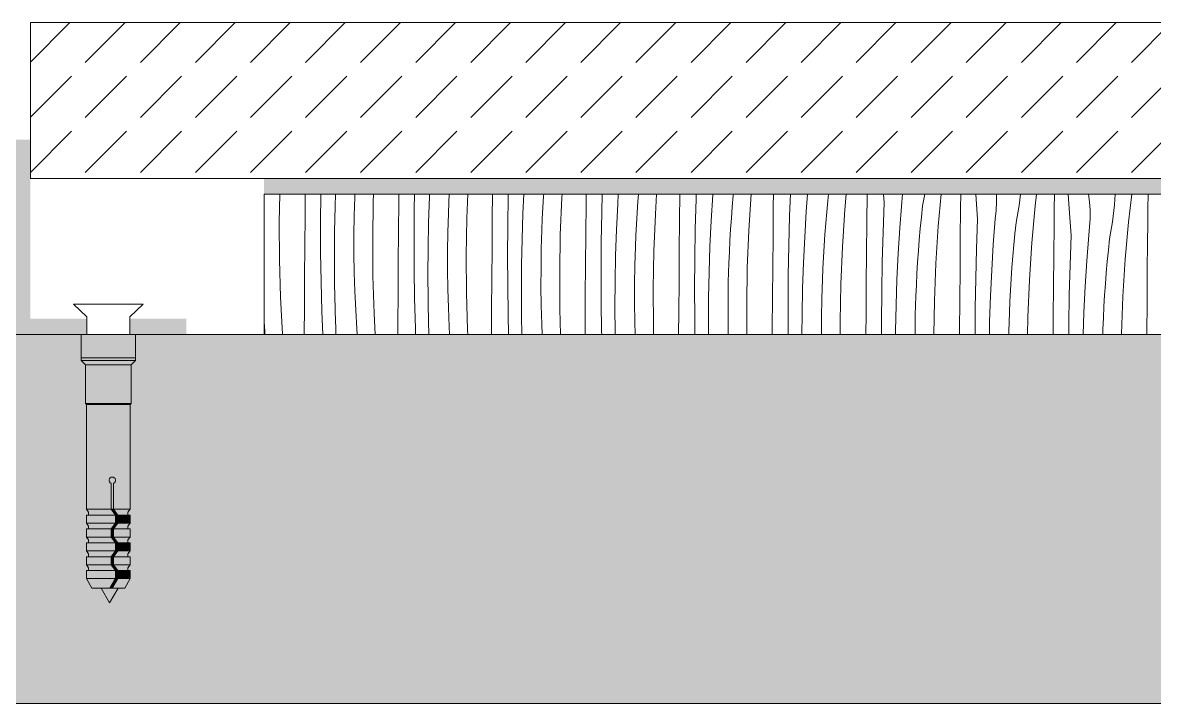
# Model space of a CAD drawing. Header units: millimetres. Extents: x -5804 to 56024, y 506 to 54141.
# Drawn here: x 13966 to 15419, y 4555 to 5429 of the extents above; entities that cross this region are included whole.
import ezdxf

# ---------------------------------------------------------------- set-up
doc = ezdxf.new("R2010")
doc.units = ezdxf.units.MM
for name, color, linetype, lineweight in [('02', 251, 'Continuous', 15), ('2D Drafting - General121', 255, 'Continuous', 0), ('2D Drafting - General2', 251, 'Continuous', 15), ('2D Drafting - General81', 251, 'Continuous', 20)]:
    doc.layers.add(name, color=color, linetype=linetype, lineweight=lineweight)

# ---------------------------------------------------------------- blocks, each defined once
blk = doc.blocks.new('*X70')
at = {"layer": '2D Drafting - General81', "linetype": 'Continuous'}
for p, q in [((-80926.81708086525, -134767.7859371228), (-80926.18221808059, -134731.3138106836)), ((-80893.64082888552, -134758.6752351249), (-80893.42423711639, -134731.3138106836)), ((-80873.70624377503, -134767.7239828256), (-80873.48436282903, -134731.3138106836)), ((-80855.01307804743, -134746.7943455944), (-80854.490287987, -134731.3138106836)), ((-80829.63843732243, -134735.2728983098), (-80829.471153014, -134731.3138106836)), ((-80805.91708671291, -134741.1463133107), (-80805.51389955425, -134731.3138106836)), ((-80773.26162175492, -134740.5023450428), (-80773.18562839029, -134731.3138106836)), ((-80753.40596095921, -134750.7388938925), (-80753.08223808854, -134731.3138106836)), ((-80733.82995645938, -134734.938173015), (-80733.65811878776, -134731.3138106836)), ((-80708.95816262577, -134741.9478385405), (-80708.41258384888, -134731.3138106836)), ((-80685.84932546566, -134762.3174991319), (-80684.57800223016, -134731.3138106836)), ((-80653.19386050769, -134761.673530864), (-80652.9427717926, -134731.3138106836)), ((-80632.70239429073, -134733.7583940252), (-80632.63580336401, -134731.3138106836)), ((-80613.76219521213, -134756.1093588362), (-80612.58659275541, -134731.3138106836)), ((-80587.27272840132, -134734.1460853146), (-80587.0760689303, -134731.3138106836)), ((-80563.822405204, -134735.7107839385), (-80563.53814094502, -134731.3138106836)), ((-80532.80070676455, -134743.5007536546), (-80532.69559487623, -134731.3138106836)), ((-80512.63463304348, -134754.9295798464), (-80511.99133488828, -134731.3138106836)), ((-80492.129411611, -134744.2714377831), (-80491.3380828645, -134731.3138106836)), ((-80466.19993958814, -134740.84294115), (-80465.45174482919, -134731.3138106836)), ((-80443.75464395675, -134756.8819697596), (-80442.1016628327, -134731.3138106836)), ((-80412.73294551729, -134764.6719394757), (-80412.44523301085, -134731.3138106836)), ((-80391.52785355432, -134737.9579313405), (-80391.27656438839, -134731.3138106836)), ((-80372.06165036373, -134765.4426236042), (-80370.04725624205, -134732.4578900457)), ((-80370.04725624205, -134732.4578900457), (-80369.96173413495, -134731.3138106836)), ((-80344.99646248118, -134747.5494645683), (-80343.73015097386, -134733.0956497047)), ((-80343.73015097386, -134733.0956497047), (-80343.55781223222, -134731.3138106836)), ((-80323.6868827095, -134778.0531555808), (-80320.66518472039, -134731.3138106836)), ((-80292.3258452025, -134746.499280083), (-80292.18948780462, -134731.3138106836)), ((-80271.46009230708, -134759.1291171617), (-80270.40808173623, -134731.3138106836)), ((-80249.9794949948, -134753.6290758669), (-80248.3113865034, -134731.3138106836)), ((-80222.26558587118, -134739.8250472732), (-80221.36472062154, -134731.3138106836)), ((-80200.53412538646, -134751.5059075571), (-80198.74981785068, -134731.3138106836)), ((-80172.25808395524, -134767.6704659041), (-80171.93162062566, -134731.3138106836)), ((-80149.9502160761, -134742.1705813241), (-80150.75901738628, -134731.3138106836)), ((-80127.44834144275, -134741.8460187145), (-80126.2786782543, -134731.3138106836)), ((-80100.67064236481, -134746.5676495433), (-80097.90068460126, -134731.3138106836)), ((-80080.4663641392, -134772.6770933783), (-80076.81123027774, -134731.3138106836)), ((-80051.83703711137, -134749.4979292716), (-80051.65590839564, -134731.3138106836)), ((-80029.88245482885, -134763.3417671452), (-80032.2684546815, -134731.3138106836)), ((-80005.62023869285, -134741.6474264023), (-80005.65174613129, -134731.3138106836)), ((-79976.64012033121, -134745.9163674301), (-79974.95936378212, -134731.3138106836)), ((-79956.18948462761, -134746.2158380187), (-79954.51774058609, -134731.3138106836)), ((-79931.56115719849, -134749.7753850117), (-79931.34757416815, -134731.3138106836)), ((-79912.40834493795, -134749.6976311526), (-79913.62577668762, -134731.3138106836)), ((-79886.2269777428, -134741.387063772), (-79887.4078988051, -134731.3138106836)), ((-79854.03625634906, -134745.0536756372), (-79853.35477398349, -134731.3138106836)), ((-79836.12172338036, -134767.3870238399), (-79832.07494653606, -134731.3138106836)), ((-79811.25167935339, -134750.0532024313), (-79811.00474369069, -134731.3138106836)), ((-80855.67856952311, -134779.8338303467), (-80855.01307804743, -134746.7943455944)), ((-80830.36750812332, -134759.4101744174), (-80829.63843732243, -134735.2728983098)), ((-80806.74931961799, -134788.9571229439), (-80805.91708671291, -134741.1463133107)), ((-80773.57306763827, -134779.8464209461), (-80773.26162175492, -134740.5023450428)), ((-80734.94531680018, -134767.9655314155), (-80733.82995645938, -134734.938173015)), ((-80709.57067607518, -134756.444084131), (-80708.95816262577, -134741.9478385405)), ((-80633.33819971197, -134771.9100797136), (-80632.70239429073, -134733.7583940252)), ((-80588.14698568826, -134748.628902138), (-80587.27272840132, -134734.1460853146)), ((-80565.78156421841, -134783.488684953), (-80563.822405204, -134735.7107839385)), ((-80533.12609926042, -134782.8447166851), (-80532.80070676455, -134743.5007536546)), ((-80493.69443396488, -134777.2805446573), (-80492.129411611, -134744.2714377831)), ((-80467.20496715407, -134755.3172711358), (-80466.19993958814, -134740.84294115)), ((-80392.56687179623, -134776.1007656675), (-80391.52785355432, -134737.9579313405)), ((-80346.13217834088, -134762.0141269712), (-80344.99646248118, -134747.5494645683)), ((-80292.66518427005, -134785.8431252969), (-80292.3258452025, -134746.499280083)), ((-80223.66238972661, -134754.2668355259), (-80222.26558587118, -134739.8250472732)), ((-80151.39233105982, -134780.3003029829), (-80149.9502160761, -134742.1705813241)), ((-80129.91173374755, -134774.800261688), (-80127.44834144275, -134741.8460187145)), ((-80102.19782462393, -134760.9962330944), (-80100.67064236481, -134746.5676495433)), ((-80006.19673894216, -134752.3573304123), (-80005.62023869285, -134741.6474264023)), ((-79980.60288111756, -134767.7388353644), (-79976.64012033121, -134745.9163674301)), ((-79960.39860289196, -134793.8482791994), (-79956.18948462761, -134746.2158380187)), ((-79885.58517931876, -134752.0932531605), (-79886.2269777428, -134741.387063772)), ((-79856.57235908396, -134767.0875532512), (-79854.03625634906, -134745.0536756372)), ((-80893.93832811716, -134798.0194189572), (-80893.64082888552, -134758.6752351249)), ((-80830.73367067726, -134783.5556826354), (-80830.36750812332, -134759.4101744174)), ((-80753.63848252778, -134788.8951686468), (-80753.40596095921, -134750.7388938925)), ((-80710.29974687607, -134780.5813602385), (-80709.5706760752, -134756.4440841309)), ((-80686.68155837075, -134810.1283087651), (-80685.84932546566, -134762.3174991319)), ((-80653.50530639103, -134801.0176067673), (-80653.19386050769, -134761.673530864)), ((-80614.87755555294, -134789.1367172367), (-80613.76219521213, -134756.1093588362)), ((-80588.89040137854, -134763.1190243617), (-80588.14698568826, -134748.628902138)), ((-80513.27043846472, -134793.0812655348), (-80512.63463304348, -134754.9295798464)), ((-80468.079224441, -134769.8000879592), (-80467.20496715407, -134755.3172711358)), ((-80445.71380297115, -134804.6598707741), (-80443.75464395675, -134756.8819697596)), ((-80347.13720590682, -134776.4884569569), (-80346.13217834088, -134762.0141269712)), ((-80272.49911054898, -134797.2719514887), (-80271.46009230708, -134759.1291171617)), ((-80251.9938891165, -134786.6138094254), (-80249.9794949948, -134753.6290758669)), ((-80224.92870123393, -134768.7206503894), (-80223.66238972661, -134754.2668355259)), ((-80203.61912146225, -134799.224341402), (-80200.53412538646, -134751.5059075571)), ((-80103.59462847936, -134775.438021347), (-80102.19782462393, -134760.9962330944)), ((-80052.19032270799, -134788.8416517253), (-80051.83703711137, -134749.4979292716)), ((-80007.3805801955, -134763.0172045357), (-80006.19673894216, -134752.3573304123)), ((-79931.76927586412, -134770.6691150927), (-79931.56115719849, -134749.7753850117)), ((-79909.8146935816, -134784.5129529663), (-79912.40834493795, -134749.6976311526)), ((-79885.5524774456, -134762.8186122234), (-79885.58517931876, -134752.0932531605)), ((-79811.49339595123, -134770.9465708329), (-79811.25167935339, -134750.0532024313)), ((-80926.52192504334, -134815.6030785308), (-80926.81708086525, -134767.7859371228)), ((-80873.53545551367, -134805.8805838374), (-80873.70624377503, -134767.7239828256)), ((-80735.61080827584, -134801.0050161679), (-80734.94531680018, -134767.9655314155)), ((-80633.57072128053, -134810.0663544679), (-80633.33819971197, -134771.9100797136)), ((-80589.50291482793, -134777.6152699521), (-80588.89040137854, -134763.1190243617)), ((-80468.82264013129, -134784.2902101828), (-80468.079224441, -134769.8000879592)), ((-80413.05833801317, -134804.0159025063), (-80412.73294551729, -134764.6719394757)), ((-80393.20267721746, -134814.2524513559), (-80392.56687179623, -134776.1007656675)), ((-80373.62667271763, -134798.4517304785), (-80372.06165036373, -134765.4426236042)), ((-80348.01146319375, -134790.9712737803), (-80347.13720590682, -134776.4884569569)), ((-80226.06441709364, -134783.1853127923), (-80224.92870123393, -134768.7206503894)), ((-80172.59742302279, -134807.0143111181), (-80172.25808395524, -134767.6704659041)), ((-80131.92612786923, -134807.7849952466), (-80129.91173374755, -134774.800261688)), ((-80104.86093998668, -134789.8918362106), (-80103.59462847936, -134775.438021347)), ((-80083.551360215, -134820.3955272231), (-80080.4663641392, -134772.6770933783)), ((-80031.32456981257, -134801.471488804), (-80029.88245482885, -134763.3417671452)), ((-80009.8439725003, -134795.9714475092), (-80007.3805801955, -134763.0172045357)), ((-79982.13006337667, -134782.1674189155), (-79980.60288111756, -134767.7388353644)), ((-79932.12256146074, -134810.0128375464), (-79931.76927586412, -134770.6691150927)), ((-79887.31281894827, -134784.1883903568), (-79886.12897769493, -134773.5285162334)), ((-79886.12897769493, -134773.5285162334), (-79885.5524774456, -134762.8186122234)), ((-79860.53511987031, -134788.9100211856), (-79856.57235908396, -134767.0875532512)), ((-79840.3308416447, -134815.0194650206), (-79836.12172338036, -134767.3870238399)), ((-79811.70151461687, -134791.8403009139), (-79811.49339595123, -134770.9465708329)), ((-80855.89406871323, -134812.8793140276), (-80855.67856952311, -134779.8338303467)), ((-80830.73684224368, -134807.7039668823), (-80830.73367067726, -134783.5556826354)), ((-80806.4541637961, -134836.774264352), (-80806.74931961799, -134788.9571229439)), ((-80773.8705668699, -134819.1906047784), (-80773.57306763827, -134779.8464209461)), ((-80753.46769426642, -134827.0517696586), (-80753.63848252778, -134788.8951686468)), ((-80710.66590943003, -134804.7268684566), (-80710.29974687607, -134780.5813602385)), ((-80615.54304702861, -134822.176201989), (-80614.87755555294, -134789.1367172367)), ((-80590.23198562882, -134801.7525460596), (-80589.50291482793, -134777.6152699521)), ((-80566.6137971235, -134831.2994945862), (-80565.78156421841, -134783.488684953)), ((-80533.43754514377, -134822.1887925884), (-80533.12609926042, -134782.8447166851)), ((-80494.80979430568, -134810.3079030578), (-80493.69443396488, -134777.2805446573)), ((-80469.43515358068, -134798.7864557733), (-80468.82264013129, -134784.2902101828)), ((-80348.75487888402, -134805.461396004), (-80348.01146319375, -134790.9712737803)), ((-80325.64604172391, -134825.8310565953), (-80323.6868827095, -134778.0531555808)), ((-80292.99057676594, -134825.1870883275), (-80292.66518427005, -134785.8431252969)), ((-80253.55891147038, -134819.6229162997), (-80251.9938891165, -134786.6138094254)), ((-80227.06944465957, -134797.6596427781), (-80226.06441709364, -134783.1853127923)), ((-80152.43134930173, -134818.4431373098), (-80151.39233105982, -134780.3003029829)), ((-80105.99665584638, -134804.3564986135), (-80104.86093998668, -134789.8918362106)), ((-80052.52966177554, -134828.1854969392), (-80052.19032270799, -134788.8416517253)), ((-79983.5268672321, -134796.6092071682), (-79982.13006337667, -134782.1674189155)), ((-79911.25680856533, -134822.6426746252), (-79909.8146935816, -134784.5129529663)), ((-79889.77621125305, -134817.1426333303), (-79887.31281894827, -134784.1883903568)), ((-79862.06230212943, -134803.3386047367), (-79860.53511987031, -134788.9100211856)), ((-80894.22188065974, -134837.3637057747), (-80893.93832811716, -134798.0194189572)), ((-80872.96137650285, -134844.033248262), (-80873.53545551367, -134805.8805838374)), ((-80735.82630746598, -134834.0504998488), (-80735.61080827584, -134801.0050161679)), ((-80710.66908099643, -134828.8751527034), (-80710.66590943003, -134804.7268684566)), ((-80653.80280562266, -134840.3617905996), (-80653.50530639103, -134801.0176067673)), ((-80590.59814818275, -134825.8980542777), (-80590.23198562882, -134801.7525460596)), ((-80513.50296003328, -134831.2375402891), (-80513.27043846472, -134793.0812655348)), ((-80470.16422438156, -134822.9237318808), (-80469.43515358068, -134798.7864557732)), ((-80446.54603587624, -134852.4706804074), (-80445.71380297115, -134804.6598707741)), ((-80413.36978389652, -134843.3599784095), (-80413.05833801317, -134804.0159025063)), ((-80374.74203305843, -134831.479088879), (-80373.62667271763, -134798.4517304785)), ((-80349.36739233341, -134819.9576415944), (-80348.75487888402, -134805.461396004)), ((-80273.13491597022, -134835.4236371771), (-80272.49911054898, -134797.2719514887)), ((-80227.9437019465, -134812.1424596015), (-80227.06944465957, -134797.6596427781)), ((-80205.57828047666, -134847.0022424165), (-80203.61912146225, -134799.224341402)), ((-80107.00168341232, -134818.8308285992), (-80105.99665584638, -134804.3564986135)), ((-80032.36358805446, -134839.614323131), (-80031.32456981257, -134801.471488804)), ((-80011.85836662198, -134828.9561810677), (-80009.8439725003, -134795.9714475092)), ((-79984.79317873942, -134811.0630220317), (-79983.5268672321, -134796.6092071682)), ((-79963.48359896775, -134841.5667130443), (-79960.39860289196, -134793.8482791994)), ((-79863.45910598486, -134817.7803929893), (-79862.06230212943, -134803.3386047367)), ((-79812.05480021349, -134831.1840233676), (-79811.70151461687, -134791.8403009139)), ((-80925.09954456429, -134863.39997135), (-80926.52192504334, -134815.6030785308)), ((-80855.6595356518, -134845.9246681012), (-80855.89406871323, -134812.8793140276)), ((-80830.37702210594, -134831.8495704488), (-80830.73684224368, -134807.7039668823)), ((-80774.15411941249, -134858.5348915959), (-80773.8705668699, -134819.1906047784)), ((-80686.38640254884, -134857.9454501731), (-80686.68155837075, -134810.1283087651)), ((-80633.39993301917, -134848.2229554797), (-80633.57072128053, -134810.0663544679)), ((-80495.47528578136, -134843.3473878102), (-80494.80979430568, -134810.3079030578)), ((-80393.43519878603, -134852.4087261102), (-80393.20267721746, -134814.2524513559)), ((-80350.09646313432, -134844.094917702), (-80349.36739233343, -134819.9576415944)), ((-80254.67427181118, -134852.6502747002), (-80253.55891147038, -134819.6229162997)), ((-80228.68711763679, -134826.6325818251), (-80227.9437019465, -134812.1424596015)), ((-80172.92281551867, -134846.3582741486), (-80172.59742302279, -134807.0143111181)), ((-80153.06715472296, -134856.5948229983), (-80152.43134930173, -134818.4431373098)), ((-80133.49115022313, -134840.7941021208), (-80131.92612786923, -134807.7849952466)), ((-80107.87594069925, -134833.3136454226), (-80107.00168341232, -134818.8308285992)), ((-80085.5105192294, -134868.1734282376), (-80083.551360215, -134820.3955272231)), ((-79985.92889459913, -134825.5276844346), (-79984.79317873942, -134811.0630220317)), ((-79932.4619005283, -134849.3566827603), (-79932.12256146074, -134810.0128375464)), ((-79891.79060537474, -134850.1273668888), (-79889.77621125305, -134817.1426333303)), ((-79864.72541749218, -134832.2342078529), (-79863.45910598486, -134817.7803929893)), ((-79843.4158377205, -134862.7378988655), (-79840.3308416447, -134815.0194650206)), ((-80829.6542915714, -134855.9870372318), (-80830.37702210594, -134831.8495704488)), ((-80752.89361525558, -134865.2044340831), (-80753.46769426642, -134827.0517696586)), ((-80735.59177440454, -134867.0958539223), (-80735.82630746598, -134834.0504998488)), ((-80710.30926085869, -134853.02075627), (-80710.66908099643, -134828.8751527034)), ((-80615.75854621873, -134855.2216856699), (-80615.54304702861, -134822.176201989)), ((-80590.60131974918, -134850.0463385246), (-80590.59814818275, -134825.8980542777)), ((-80566.3186413016, -134879.1166359943), (-80566.6137971235, -134831.2994945862)), ((-80533.73504437541, -134861.5329764207), (-80533.43754514377, -134822.1887925884)), ((-80513.33217177192, -134869.3941413009), (-80513.50296003328, -134831.2375402891)), ((-80470.53038693551, -134847.0692400989), (-80470.16422438156, -134822.9237318808)), ((-80375.4075245341, -134864.5185736313), (-80374.74203305843, -134831.479088879)), ((-80326.478274629, -134873.6418662285), (-80325.64604172391, -134825.8310565953)), ((-80293.30202264927, -134864.5311642307), (-80292.99057676594, -134825.1870883275)), ((-80229.29963108618, -134841.1288274156), (-80228.68711763679, -134826.6325818251)), ((-80108.61935638952, -134847.8037676463), (-80107.87594069925, -134833.3136454226)), ((-80052.85505427142, -134867.5294599698), (-80052.52966177554, -134828.1854969392)), ((-80013.42338897586, -134861.9652879419), (-80011.85836662198, -134828.9561810677)), ((-79986.93392216506, -134840.0020144204), (-79985.92889459913, -134825.5276844346)), ((-79912.29582680723, -134860.7855089521), (-79911.25680856533, -134822.6426746252)), ((-79865.86113335188, -134846.6988702558), (-79864.72541749218, -134832.2342078529)), ((-79812.39413928104, -134870.5278685815), (-79812.05480021349, -134831.1840233676)), ((-80894.49148647761, -134876.7080906336), (-80894.22188065974, -134837.3637057747)), ((-80871.98407087846, -134882.1777136943), (-80872.96137650285, -134844.033248262)), ((-80854.97501383477, -134878.9637640556), (-80855.6595356518, -134845.9246681012)), ((-80805.03178331704, -134884.5711571711), (-80806.4541637961, -134836.774264352)), ((-80654.08635816524, -134879.7060774171), (-80653.80280562266, -134840.3617905996)), ((-80632.82585400835, -134886.3756199043), (-80633.39993301917, -134848.2229554797)), ((-80495.69078497148, -134876.3928714911), (-80495.47528578136, -134843.3473878102)), ((-80470.53355850192, -134871.2175243457), (-80470.53038693551, -134847.0692400989)), ((-80413.66728312815, -134882.7041622419), (-80413.36978389652, -134843.3599784095)), ((-80350.46262568826, -134868.2404259201), (-80350.09646313432, -134844.094917702)), ((-80273.36743753878, -134873.5799119314), (-80273.13491597022, -134835.4236371771)), ((-80230.02870188706, -134865.2661035231), (-80229.29963108618, -134841.1288274155)), ((-80206.41051338174, -134894.8130520497), (-80205.57828047666, -134847.0022424165)), ((-80173.23426140202, -134885.7023500519), (-80172.92281551867, -134846.3582741486)), ((-80134.60651056393, -134873.8214605213), (-80133.49115022313, -134840.7941021208)), ((-80109.23186983893, -134862.3000132367), (-80108.61935638952, -134847.8037676463)), ((-80032.99939347571, -134877.7660088194), (-80032.36358805446, -134839.614323131)), ((-79987.80817945198, -134854.4848312438), (-79986.93392216506, -134840.0020144204)), ((-79965.44275798216, -134889.3446140588), (-79963.48359896775, -134841.5667130443)), ((-79932.78729302417, -134888.7006457909), (-79932.4619005283, -134849.3566827603)), ((-79866.86616091782, -134861.1732002415), (-79865.86113335188, -134846.6988702558)), ((-80922.5507300941, -134911.1500464723), (-80925.09954456429, -134863.39997135)), ((-80828.56881395313, -134880.1109129666), (-80829.6542915714, -134855.9870372318)), ((-80774.42372523034, -134897.8792764548), (-80774.15411941249, -134858.5348915959)), ((-80709.58653032416, -134877.1582230529), (-80710.30926085869, -134853.02075627)), ((-80684.96402206979, -134905.7423429923), (-80686.38640254884, -134857.9454501731)), ((-80615.5240131573, -134888.2670397435), (-80615.75854621873, -134855.2216856699)), ((-80590.24149961144, -134874.1919420911), (-80590.60131974918, -134850.0463385246)), ((-80534.01859691799, -134900.8772632382), (-80533.73504437541, -134861.5329764207)), ((-80446.25088005433, -134900.2878218154), (-80446.54603587624, -134852.4706804074)), ((-80393.26441052466, -134890.565327122), (-80393.43519878603, -134852.4087261102)), ((-80255.33976328686, -134885.6897594525), (-80254.67427181118, -134852.6502747002)), ((-80153.29967629153, -134894.7510977525), (-80153.06715472296, -134856.5948229983)), ((-80109.96094063981, -134886.4372893443), (-80109.23186983893, -134862.3000132367)), ((-80014.53874931668, -134894.9926463424), (-80013.42338897586, -134861.9652879419)), ((-79988.55159514227, -134868.9749534674), (-79987.80817945198, -134854.4848312438)), ((-79912.93163222846, -134898.9371946405), (-79912.29582680723, -134860.7855089521)), ((-79893.35562772863, -134883.1364737631), (-79891.79060537474, -134850.1273668888)), ((-79867.74041820475, -134875.6560170649), (-79866.86616091782, -134861.1732002415)), ((-79845.3749967349, -134910.5157998799), (-79843.4158377205, -134862.7378988655)), ((-80894.71635325163, -134911.3138106835), (-80894.49148647761, -134876.7080906336)), ((-80854.81585408258, -134884.5139060957), (-80854.97501383477, -134878.9637640556)), ((-80751.9163096312, -134903.3488995155), (-80752.89361525558, -134865.2044340831)), ((-80734.90725258752, -134900.1349498768), (-80735.59177440454, -134867.0958539223)), ((-80708.50105270589, -134901.2820987877), (-80709.58653032416, -134877.1582230529)), ((-80589.51876907691, -134898.3294088741), (-80590.24149961144, -134874.1919420911)), ((-80512.75809276108, -134907.5468057254), (-80513.33217177192, -134869.3941413009)), ((-80495.45625191004, -134909.4382255646), (-80495.69078497148, -134876.3928714911)), ((-80470.17373836419, -134895.3631279123), (-80470.53355850192, -134871.2175243457)), ((-80375.62302372421, -134897.5640573122), (-80375.4075245341, -134864.5185736313)), ((-80350.46579725468, -134892.3887101669), (-80350.46262568826, -134868.2404259201)), ((-80326.24574099356, -134911.3138106835), (-80326.478274629, -134873.6418662285)), ((-80293.59952188091, -134903.875348063), (-80293.30202264927, -134864.5311642307)), ((-80273.19854128515, -134911.3138106835), (-80273.36743753878, -134873.5799119314)), ((-80230.394864441, -134889.4116117412), (-80230.02870188706, -134865.2661035231)), ((-80135.2720020396, -134906.8609452737), (-80134.60651056393, -134873.8214605213)), ((-80086.26145497143, -134911.3138106835), (-80085.5105192294, -134868.1734282376)), ((-80053.16650015477, -134906.873535873), (-80052.85505427142, -134867.5294599698)), ((-80033.203831345, -134911.3138106835), (-80032.99939347571, -134877.7660088194)), ((-79989.16410859166, -134883.4711990579), (-79988.55159514227, -134868.9749534674)), ((-79868.48383389502, -134890.1461392886), (-79867.74041820475, -134875.6560170649)), ((-79812.71953177692, -134909.8718316121), (-79812.39413928104, -134870.5278685815)), ((-80870.92931018522, -134911.3138106835), (-80871.98407087846, -134882.1777136943)), ((-80854.64399522514, -134890.0636694263), (-80854.81585408258, -134884.5139060957)), ((-80854.45943816223, -134895.6130249909), (-80854.64399522514, -134890.0636694263)), ((-80827.12083453297, -134904.2157464596), (-80828.56881395313, -134880.1109129666)), ((-80803.60430781948, -134911.3138106835), (-80805.03178331704, -134884.5711571711)), ((-80654.30294888864, -134911.3138106835), (-80654.08635816524, -134879.7060774171)), ((-80632.18690851954, -134911.3138106835), (-80632.82585400835, -134886.3756199043)), ((-80615.04651772152, -134911.3138106835), (-80615.5240131573, -134888.2670397435)), ((-80565.36049046673, -134911.3138106835), (-80566.3186413016, -134879.1166359943)), ((-80413.87347160466, -134911.3138106835), (-80413.66728312815, -134882.7041622419)), ((-80392.95221033893, -134911.3138106835), (-80393.26441052466, -134890.565327122)), ((-80350.18377356222, -134911.3138106835), (-80350.46579725468, -134892.3887101669)), ((-80255.506865162, -134911.3138106835), (-80255.33976328686, -134885.6897594525)), ((-80230.39774101302, -134911.3138106835), (-80230.394864441, -134889.4116117412)), ((-80173.42792128048, -134911.3138106835), (-80173.23426140202, -134885.7023500519)), ((-80110.32710319375, -134910.5827975624), (-80109.96094063981, -134886.4372893443)), ((-79989.89317939257, -134907.6084751654), (-79989.16410859168, -134883.4711990578)), ((-79965.82517125794, -134911.3138106835), (-79965.44275798216, -134889.3446140588)), ((-79932.96629779054, -134911.3138106835), (-79932.78729302417, -134888.7006457909)), ((-79894.30719896025, -134911.3138106835), (-79893.35562772863, -134883.1364737631)), ((-79869.09634734443, -134904.642384879), (-79868.48383389502, -134890.1461392886)), ((-80945.37844175333, -134907.124904999), (-80946.24369054472, -134895.6145646938)), ((-80945.2945509033, -134911.3138106835), (-80945.37844175333, -134907.1249049989)), ((-80854.26218386012, -134901.1619437354), (-80854.45943816223, -134895.6130249909)), ((-80854.05223335154, -134906.7103966076), (-80854.26218386012, -134901.1619437354)), ((-80853.86749331371, -134911.3138106835), (-80854.05223335154, -134906.7103966076)), ((-80826.58726286366, -134911.3138106835), (-80827.12083453297, -134904.2157464596)), ((-80774.5110223699, -134911.3138106835), (-80774.42372523034, -134897.8792764548)), ((-80751.62797055722, -134911.3138106835), (-80751.9163096312, -134903.3488995155)), ((-80734.74809283535, -134905.6850919169), (-80734.90725258754, -134900.1349498768)), ((-80734.57623397789, -134911.2348552474), (-80734.74809283535, -134905.6850919169)), ((-80707.8984469099, -134911.3138106835), (-80708.50105270589, -134901.2820987877)), ((-80684.66662698853, -134911.3138106835), (-80684.96402206979, -134905.7423429923)), ((-80588.93452309148, -134911.3138106835), (-80589.51876907691, -134898.3294088741)), ((-80534.09011294041, -134911.3138106835), (-80534.01859691799, -134900.8772632382)), ((-80512.6615777073, -134911.3138106835), (-80512.75809276108, -134907.5468057254)), ((-80469.69613872256, -134911.3138106835), (-80470.17373836419, -134895.3631279123)), ((-80445.92275932507, -134911.3138106835), (-80446.25088005433, -134900.2878218154)), ((-80375.52543748729, -134911.3138106835), (-80375.62302372421, -134897.5640573122)), ((-80293.65313055346, -134911.3138106835), (-80293.59952188091, -134903.875348063)), ((-80206.3086608905, -134911.3138106835), (-80206.41051338174, -134894.8130520497)), ((-80153.2255418857, -134911.3138106835), (-80153.29967629153, -134894.7510977525)), ((-80135.30104046733, -134911.3138106835), (-80135.2720020396, -134906.8609452737)), ((-80053.20007508797, -134911.3138106835), (-80053.16650015477, -134906.873535873)), ((-80014.86749523459, -134911.3138106835), (-80014.53874931668, -134894.9926463424)), ((-79989.94937017988, -134911.3138106835), (-79989.89317939257, -134907.6084751654)), ((-79913.0070544282, -134911.3138106835), (-79912.93163222846, -134898.9371946405)), ((-79869.29785897037, -134911.3138106835), (-79869.09634734443, -134904.642384879)), ((-80922.5507300941, -134911.1500464723), (-80922.49787455161, -134911.3138106835)), ((-80734.57360812643, -134911.3138106835), (-80734.57623397789, -134911.2348552474)), ((-80495.41739252555, -134911.3138106835), (-80495.45625191004, -134909.4382255646)), ((-80110.32719920293, -134911.3138106835), (-80110.32710319375, -134910.5827975624)), ((-79845.38888754441, -134911.3138106835), (-79845.3749967349, -134910.5157998799)), ((-79812.7309464165, -134911.3138106835), (-79812.71953177692, -134909.8718316121))]:
    blk.add_line(p, q, dxfattribs=at)
blk = doc.blocks.new('Wype_nienie_121')
at = {"layer": '2D Drafting - General2', "linetype": 'Continuous'}
for p, q in [((-75759.74634146178, -134731.3138106836), (-80946.24369054472, -134731.3138106836)), ((-80946.24369054472, -134731.3138106836), (-80946.24369054472, -134911.3138106835)), ((-80946.24369054472, -134911.3138106835), (-75759.74634146178, -134911.3138106835))]:
    blk.add_line(p, q, dxfattribs=at)
at = {"layer": '2D Drafting - General81', "linetype": 'Continuous'}
blk.add_blockref('*X70', (0, 0), dxfattribs=at)

msp = doc.modelspace()

# ---------------------------------------------------------------- hatches: boundary and pattern name
at = {"layer": '02', "linetype": 'Continuous'}
for points in [[(13975.77655389241, 5279.016847847142), (13955.77655389238, 5279.016847847142), (13955.77655389238, 5029.016847847142), (14048.06795606322, 5029.016847847142), (14048.06795606322, 5049.016847847142), (13975.77655389241, 5049.016847847142)], [(14103.48515172163, 5049.016847847142), (14103.48515172163, 5029.016847847142), (14175.77655389244, 5029.016847847142), (14175.77655389244, 5049.016847847142)]]:
    msp.add_hatch(color=256, dxfattribs=at).paths.add_polyline_path(points, flags=0)
at = {"layer": '2D Drafting - General121', "linetype": 'Continuous'}
for points in [[(14040.94060491482, 5029.016847847142), (14077.61787859289, 5029.016847847142), (14110.61250212552, 5029.016847847142), (14110.61250212552, 4999.016855857913), (14074.69194306995, 4999.016855857913), (14040.94060491482, 4999.016855857913)], [(14040.94060491482, 4999.016855857913), (14040.94060491482, 5029.016847847142), (14077.61787859289, 5029.016847847142), (14110.61250212552, 5029.016847847142), (14110.61250212552, 4999.016855857913), (14073.74220526628, 4999.016855857913)], [(14041.03769002002, 4999.016855857913), (14073.74220526628, 4999.016855857913), (14098.09620178653, 4999.016855857913), (14110.61250212552, 4999.016855857913), (14110.61250286988, 4995.503390425696), (14041.03769002002, 4995.503390425696)], [(14041.03769002002, 4995.503390425696), (14110.61250286988, 4995.503390425696), (14110.61250286988, 4995.327861083901), (14105.1989554248, 4989.914313638812), (14046.45123746516, 4989.914313638812), (14041.03769002002, 4995.327861083901)], [(14046.35415235994, 4989.914313638812), (14105.19895542477, 4989.914313638812), (14105.19895542477, 4940.171996726243), (14046.35415235994, 4940.171996726243)], [(14046.35415235994, 4940.171996726243), (14105.1989554248, 4940.171996726243), (14103.95348392299, 4938.926525224462), (14047.59962386175, 4938.926525224462)], [(14050.55829004667, 4797.066387273833), (14050.55829004667, 4800.764720004921), (14047.59962386175, 4804.507665062087), (14079.33860495951, 4804.507665062087), (14085.08508953327, 4797.066387273833)], [(14047.59962386175, 4797.066387273833), (14085.08508953327, 4797.066387273833), (14085.08508953327, 4786.71105562674), (14047.59962386175, 4786.71105562674)], [(14082.29727114443, 4804.507665062087), (14088.04375571815, 4797.066387273833), (14085.08508953327, 4797.066387273833), (14079.33860495951, 4804.507665062087)], [(14100.9948177381, 4797.066387273833), (14088.04375571815, 4797.066387273833), (14082.29727114443, 4804.507665062087), (14103.95348392296, 4804.507665062087), (14100.9948177381, 4800.764720004921)], [(14088.04375571815, 4797.066387273833), (14088.04375571815, 4786.71105562674), (14085.08508953327, 4786.71105562674), (14085.08508953327, 4797.066387273833)], [(14103.95348392296, 4786.71105562674), (14088.04375571815, 4786.71105562674), (14088.04375571815, 4797.066387273833), (14103.95348392296, 4797.066387273833)], [(14050.55829004667, 4779.269777838486), (14050.55829004667, 4782.968110569633), (14047.59962386175, 4786.71105562674), (14085.08508953327, 4786.71105562674), (14079.33860495957, 4779.269777838486)], [(14079.33860495957, 4779.269777838486), (14085.08508953327, 4786.71105562674), (14088.04375571818, 4786.71105562674), (14082.29727114443, 4779.269777838486)], [(14100.9948177381, 4779.269777838486), (14082.29727114443, 4779.269777838486), (14088.04375571818, 4786.71105562674), (14103.95348392296, 4786.71105562674), (14100.9948177381, 4782.968110569633)], [(14047.59962386175, 4779.269777838486), (14079.33860495957, 4779.269777838486), (14079.33860495957, 4768.914446191393), (14047.59962386175, 4768.914446191393)], [(14050.55829004667, 4761.473168403139), (14050.55829004667, 4765.171501134286), (14047.59962386175, 4768.914446191393), (14079.33860495957, 4768.914446191393), (14085.08508953327, 4761.473168403139)], [(14082.29727114443, 4779.269777838486), (14082.29727114443, 4768.914446191393), (14079.33860495957, 4768.914446191393), (14079.33860495957, 4779.269777838486)], [(14085.08508953327, 4761.473168403139), (14079.33860495957, 4768.914446191393), (14082.29727114443, 4768.914446191393), (14088.04375571815, 4761.473168403139)], [(14103.95348392296, 4768.914446191393), (14082.29727114443, 4768.914446191393), (14082.29727114443, 4779.269777838486), (14103.95348392296, 4779.269777838486)], [(14082.29727114443, 4768.914446191393), (14103.95348392296, 4768.914446191393), (14100.9948177381, 4765.171501134286), (14100.9948177381, 4761.473168403139), (14088.04375571815, 4761.473168403139)], [(14047.59962386175, 4751.117836756046), (14047.59962386175, 4761.473168403139), (14085.08508953327, 4761.473168403139), (14085.08508953327, 4751.117836756046)], [(14085.08508953327, 4751.117836756046), (14085.08508953327, 4761.473168403139), (14088.04375571815, 4761.473168403139), (14088.04375571815, 4751.117836756046)], [(14103.95348392296, 4751.117836756046), (14088.04375571815, 4751.117836756046), (14088.04375571815, 4761.473168403139), (14103.95348392296, 4761.473168403139)], [(14050.55829004667, 4743.676558967793), (14050.55829004667, 4747.374891698881), (14047.59962386175, 4751.117836756046), (14085.08508953327, 4751.117836756046), (14079.33860495957, 4743.676558967793)], [(14047.59962386175, 4733.321227320757), (14047.59962386175, 4743.676558967793), (14079.33860495957, 4743.676558967793), (14079.33860495957, 4733.321227320757)], [(14079.33860495957, 4743.676558967793), (14085.08508953327, 4751.117836756046), (14088.04375571815, 4751.117836756046), (14082.29727114443, 4743.676558967793)], [(14082.29727114443, 4743.676558967793), (14082.29727114443, 4733.321227320757), (14079.33860495957, 4733.321227320757), (14079.33860495957, 4743.676558967793)], [(14100.9948177381, 4743.676558967793), (14082.29727114443, 4743.676558967793), (14088.04375571815, 4751.117836756046), (14103.95348392296, 4751.117836756046), (14100.9948177381, 4747.374891698881)], [(14103.95348392296, 4733.321227320757), (14082.29727114443, 4733.321227320757), (14082.29727114443, 4743.676558967793), (14103.95348392296, 4743.676558967793)], [(14050.55829004667, 4725.879949532504), (14050.55829004667, 4729.578282263592), (14047.59962386175, 4733.321227320757), (14079.33860495957, 4733.321227320757), (14085.08508953327, 4725.879949532504)], [(14047.59962386175, 4725.879949532504), (14085.08508953327, 4725.879949532504), (14085.08508953327, 4715.524617885469), (14047.59962386175, 4715.524617885469)], [(14082.29727114443, 4733.321227320757), (14088.04375571815, 4725.879949532504), (14085.08508953327, 4725.879949532504), (14079.33860495957, 4733.321227320757)], [(14100.9948177381, 4725.879949532504), (14088.04375571815, 4725.879949532504), (14082.29727114443, 4733.321227320757), (14103.95348392296, 4733.321227320757), (14100.9948177381, 4729.578282263592)], [(14088.04375571815, 4725.879949532504), (14088.04375571815, 4715.524617885469), (14085.08508953327, 4715.524617885469), (14085.08508953327, 4725.879949532504)], [(14088.04375571815, 4725.879949532504), (14103.95348392296, 4725.879949532504), (14103.95348392296, 4715.524617885469), (14088.04375571815, 4715.524617885469)], [(14054.74741013028, 4703.144288906766), (14047.59962386175, 4715.524617885469), (14085.08508953327, 4715.524617885469), (14077.9373032648, 4703.144288906766)], [(14077.9373032648, 4703.144288906766), (14085.08508953327, 4715.524617885469), (14088.04375571815, 4715.524617885469), (14080.89596944963, 4703.144288906766)], [(14080.89596944963, 4703.144288906766), (14088.04375571815, 4715.524617885469), (14103.95348392296, 4715.524617885469), (14096.80569765443, 4703.144288906766)], [(14077.52079348769, 4684.41646429343), (14066.70827890586, 4703.144288906766), (14088.33330806956, 4703.144288906766)]]:
    msp.add_hatch(color=256, dxfattribs=at).paths.add_polyline_path(points)
h = msp.add_hatch(color=256, dxfattribs=at)
edge = h.paths.add_edge_path()
edge.add_line((14047.59962386175, 4938.926525224462), (14103.95348392296, 4938.926525224462))
edge.add_line((14103.95348392296, 4938.926525224462), (14103.95348392296, 4804.507665062087))
edge.add_line((14103.95348392296, 4804.507665062087), (14082.29727114443, 4804.507665062087))
edge.add_line((14082.29727114443, 4804.507665062087), (14082.29727114443, 4837.816281801552))
edge.add_arc((14080.817938052, 4841.730890236122), 4.184804128554338, 290.7016115593463, 609.2983884406538)
edge.add_line((14079.33860495957, 4837.816281801552), (14079.33860495957, 4804.507665062087))
edge.add_line((14079.33860495957, 4804.507665062087), (14047.59962386175, 4804.507665062087))
edge.add_line((14047.59962386175, 4804.507665062087), (14047.59962386175, 4938.926525224462))
h = msp.add_hatch(color=256, dxfattribs=at)
edge = h.paths.add_edge_path()
edge.add_line((14079.33860495957, 4804.507665062087), (14079.33860495957, 4837.816281801552))
edge.add_arc((14080.817938052, 4841.730890236122), 4.184804128554338, -69.29838844065358, 249.2983884406537, ccw=False)
edge.add_line((14082.29727114443, 4837.816281801552), (14082.29727114443, 4804.507665062087))
edge.add_line((14082.29727114443, 4804.507665062087), (14079.33860495957, 4804.507665062087))
at = {"layer": '2D Drafting - General81', "linetype": 'Continuous'}
h = msp.add_hatch(dxfattribs=at)
h.set_pattern_fill('BETON', color=256, style=0, pattern_type=2)
h.set_pattern_definition([(44.99999999999999, (95222.02024443711, 139940.3306585306), (-70.71067811865474, 70.71067811865476), [75, -25]), (44.99999999999999, (95222.02024443711, 140011.0413366493), (-70.71067811865474, 70.71067811865476), [75, -25])])
h.paths.add_polyline_path([(19762.27390297531, 5429.016847847026), (13975.77655389238, 5429.016847847026), (13975.77655389238, 5259.016847847142), (13975.77655389238, 5229.016847847142), (19762.27390297531, 5229.016847847142)])
msp.add_hatch(color=256, dxfattribs=at).paths.add_polyline_path([(14275.77655389238, 5209.016847847084), (19462.27390297534, 5209.016847847084), (19462.27390297534, 5229.016847847142), (14275.77655389238, 5229.016847847142)], flags=0)
h = msp.add_hatch(dxfattribs=at)
h.set_pattern_fill('SOLID___DASHED', color=256, style=0, pattern_type=2)
h.set_pattern_definition([(44.99999999999999, (95222.02024443711, 139940.3306585306), (-70.71067811865473, 70.71067811865478), []), (44.99999999999999, (95186.66490537778, 139975.68599759), (-70.71067811865473, 70.71067811865478), [75, -25])])
h.paths.add_polyline_path([(48488.22959361432, 4555.451719836445), (48488.22959361432, 5029.016847847142), (3122.027710019171, 5029.016847847142), (3122.027710019171, 4555.451719836445)])

# ---------------------------------------------------------------- linework, layer by layer
at = {"layer": '2D Drafting - General2', "linetype": 'Continuous'}
for p, q in [((14031.0379207851, 5067.671581297178), (14075.77655389238, 5067.671581297178)), ((14048.06795649547, 5051.641545586808), (14031.0379207851, 5067.671581297178)), ((14120.5151869996, 5067.671581297178), (14075.77655389238, 5067.671581297178)), ((14103.48515128926, 5051.641545586808), (14120.5151869996, 5067.671581297178)), ((14048.06795649547, 5029.016847847142), (14048.06795649547, 5051.641545586808)), ((14103.48515128926, 5029.016847847142), (14103.48515128926, 5051.641545586808))]:
    msp.add_line(p, q, dxfattribs=at)
at = {"layer": '2D Drafting - General2', "linetype": 'Continuous', "flags": 128}
for points in [[(19762.27390297531, 5429.016847847026), (13975.77655389238, 5429.016847847026), (13975.77655389238, 5259.016847847142), (13975.77655389238, 5229.016847847142), (19762.27390297531, 5229.016847847142)], [(48488.22959361432, 5029.016847847142), (3122.027710019171, 5029.016847847142), (3122.027710019171, 4555.451719836445), (48488.22959361432, 4555.451719836445)], [(14040.94060491482, 5029.016847847142), (14077.61787859289, 5029.016847847142), (14110.61250212552, 5029.016847847142), (14110.61250212552, 4999.016855857913), (14074.69194306995, 4999.016855857913), (14040.94060491482, 4999.016855857913)], [(14040.94060491482, 4999.016855857913), (14040.94060491482, 5029.016847847142), (14077.61787859289, 5029.016847847142), (14110.61250212552, 5029.016847847142), (14110.61250212552, 4999.016855857913), (14073.74220526628, 4999.016855857913)], [(14041.03769002002, 4999.016855857913), (14073.74220526628, 4999.016855857913), (14098.09620178653, 4999.016855857913), (14110.61250212552, 4999.016855857913), (14110.61250286988, 4995.503390425696), (14041.03769002002, 4995.503390425696)], [(14041.03769002002, 4995.503390425696), (14110.61250286988, 4995.503390425696), (14110.61250286988, 4995.327861083901), (14105.1989554248, 4989.914313638812), (14046.45123746516, 4989.914313638812), (14041.03769002002, 4995.327861083901)], [(14046.35415235994, 4989.914313638812), (14105.19895542477, 4989.914313638812), (14105.19895542477, 4940.171996726243), (14046.35415235994, 4940.171996726243)], [(14046.35415235994, 4940.171996726243), (14105.1989554248, 4940.171996726243), (14103.95348392299, 4938.926525224462), (14047.59962386175, 4938.926525224462)], [(14050.55829004667, 4797.066387273833), (14050.55829004667, 4800.764720004921), (14047.59962386175, 4804.507665062087), (14079.33860495951, 4804.507665062087), (14085.08508953327, 4797.066387273833)], [(14047.59962386175, 4797.066387273833), (14085.08508953327, 4797.066387273833), (14085.08508953327, 4786.71105562674), (14047.59962386175, 4786.71105562674)], [(14082.29727114443, 4804.507665062087), (14088.04375571815, 4797.066387273833), (14085.08508953327, 4797.066387273833), (14079.33860495951, 4804.507665062087)], [(14100.9948177381, 4797.066387273833), (14088.04375571815, 4797.066387273833), (14082.29727114443, 4804.507665062087), (14103.95348392296, 4804.507665062087), (14100.9948177381, 4800.764720004921)], [(14088.04375571815, 4797.066387273833), (14088.04375571815, 4786.71105562674), (14085.08508953327, 4786.71105562674), (14085.08508953327, 4797.066387273833)], [(14103.95348392296, 4786.71105562674), (14088.04375571815, 4786.71105562674), (14088.04375571815, 4797.066387273833), (14103.95348392296, 4797.066387273833)], [(14050.55829004667, 4779.269777838486), (14050.55829004667, 4782.968110569633), (14047.59962386175, 4786.71105562674), (14085.08508953327, 4786.71105562674), (14079.33860495957, 4779.269777838486)], [(14079.33860495957, 4779.269777838486), (14085.08508953327, 4786.71105562674), (14088.04375571818, 4786.71105562674), (14082.29727114443, 4779.269777838486)], [(14100.9948177381, 4779.269777838486), (14082.29727114443, 4779.269777838486), (14088.04375571818, 4786.71105562674), (14103.95348392296, 4786.71105562674), (14100.9948177381, 4782.968110569633)], [(14047.59962386175, 4779.269777838486), (14079.33860495957, 4779.269777838486), (14079.33860495957, 4768.914446191393), (14047.59962386175, 4768.914446191393)], [(14050.55829004667, 4761.473168403139), (14050.55829004667, 4765.171501134286), (14047.59962386175, 4768.914446191393), (14079.33860495957, 4768.914446191393), (14085.08508953327, 4761.473168403139)], [(14082.29727114443, 4779.269777838486), (14082.29727114443, 4768.914446191393), (14079.33860495957, 4768.914446191393), (14079.33860495957, 4779.269777838486)], [(14085.08508953327, 4761.473168403139), (14079.33860495957, 4768.914446191393), (14082.29727114443, 4768.914446191393), (14088.04375571815, 4761.473168403139)], [(14103.95348392296, 4768.914446191393), (14082.29727114443, 4768.914446191393), (14082.29727114443, 4779.269777838486), (14103.95348392296, 4779.269777838486)], [(14082.29727114443, 4768.914446191393), (14103.95348392296, 4768.914446191393), (14100.9948177381, 4765.171501134286), (14100.9948177381, 4761.473168403139), (14088.04375571815, 4761.473168403139)], [(14047.59962386175, 4751.117836756046), (14047.59962386175, 4761.473168403139), (14085.08508953327, 4761.473168403139), (14085.08508953327, 4751.117836756046)], [(14085.08508953327, 4751.117836756046), (14085.08508953327, 4761.473168403139), (14088.04375571815, 4761.473168403139), (14088.04375571815, 4751.117836756046)], [(14103.95348392296, 4751.117836756046), (14088.04375571815, 4751.117836756046), (14088.04375571815, 4761.473168403139), (14103.95348392296, 4761.473168403139)], [(14050.55829004667, 4743.676558967793), (14050.55829004667, 4747.374891698881), (14047.59962386175, 4751.117836756046), (14085.08508953327, 4751.117836756046), (14079.33860495957, 4743.676558967793)], [(14047.59962386175, 4733.321227320757), (14047.59962386175, 4743.676558967793), (14079.33860495957, 4743.676558967793), (14079.33860495957, 4733.321227320757)], [(14079.33860495957, 4743.676558967793), (14085.08508953327, 4751.117836756046), (14088.04375571815, 4751.117836756046), (14082.29727114443, 4743.676558967793)], [(14082.29727114443, 4743.676558967793), (14082.29727114443, 4733.321227320757), (14079.33860495957, 4733.321227320757), (14079.33860495957, 4743.676558967793)], [(14100.9948177381, 4743.676558967793), (14082.29727114443, 4743.676558967793), (14088.04375571815, 4751.117836756046), (14103.95348392296, 4751.117836756046), (14100.9948177381, 4747.374891698881)], [(14103.95348392296, 4733.321227320757), (14082.29727114443, 4733.321227320757), (14082.29727114443, 4743.676558967793), (14103.95348392296, 4743.676558967793)], [(14050.55829004667, 4725.879949532504), (14050.55829004667, 4729.578282263592), (14047.59962386175, 4733.321227320757), (14079.33860495957, 4733.321227320757), (14085.08508953327, 4725.879949532504)], [(14047.59962386175, 4725.879949532504), (14085.08508953327, 4725.879949532504), (14085.08508953327, 4715.524617885469), (14047.59962386175, 4715.524617885469)], [(14082.29727114443, 4733.321227320757), (14088.04375571815, 4725.879949532504), (14085.08508953327, 4725.879949532504), (14079.33860495957, 4733.321227320757)], [(14100.9948177381, 4725.879949532504), (14088.04375571815, 4725.879949532504), (14082.29727114443, 4733.321227320757), (14103.95348392296, 4733.321227320757), (14100.9948177381, 4729.578282263592)], [(14088.04375571815, 4725.879949532504), (14088.04375571815, 4715.524617885469), (14085.08508953327, 4715.524617885469), (14085.08508953327, 4725.879949532504)], [(14088.04375571815, 4725.879949532504), (14103.95348392296, 4725.879949532504), (14103.95348392296, 4715.524617885469), (14088.04375571815, 4715.524617885469)], [(14054.74741013028, 4703.144288906766), (14047.59962386175, 4715.524617885469), (14085.08508953327, 4715.524617885469), (14077.9373032648, 4703.144288906766)], [(14077.9373032648, 4703.144288906766), (14085.08508953327, 4715.524617885469), (14088.04375571815, 4715.524617885469), (14080.89596944963, 4703.144288906766)], [(14080.89596944963, 4703.144288906766), (14088.04375571815, 4715.524617885469), (14103.95348392296, 4715.524617885469), (14096.80569765443, 4703.144288906766)], [(14077.52079348769, 4684.41646429343), (14066.70827890586, 4703.144288906766), (14088.33330806956, 4703.144288906766)]]:
    msp.add_lwpolyline(points, close=True, dxfattribs=at)
for points in [[(14047.59962386175, 4938.926525224462), (14103.95348392296, 4938.926525224462), (14103.95348392296, 4804.507665062087), (14082.29727114443, 4804.507665062087), (14082.29727114443, 4837.816281801552, 5.475043183008319), (14079.33860495957, 4837.816281801552), (14079.33860495957, 4804.507665062087), (14047.59962386175, 4804.507665062087)], [(14079.33860495957, 4804.507665062087), (14079.33860495957, 4837.816281801552, -5.475043183008319), (14082.29727114443, 4837.816281801552), (14082.29727114443, 4804.507665062087)]]:
    msp.add_lwpolyline(points, format="xyb", close=True, dxfattribs=at)

# ---------------------------------------------------------------- block references
at = {"layer": '2D Drafting - General81', "linetype": 'Continuous'}
msp.add_blockref('Wype_nienie_121', (95222.02024443711, 139940.3306585306), dxfattribs=at)

doc.saveas('drawing.dxf')
